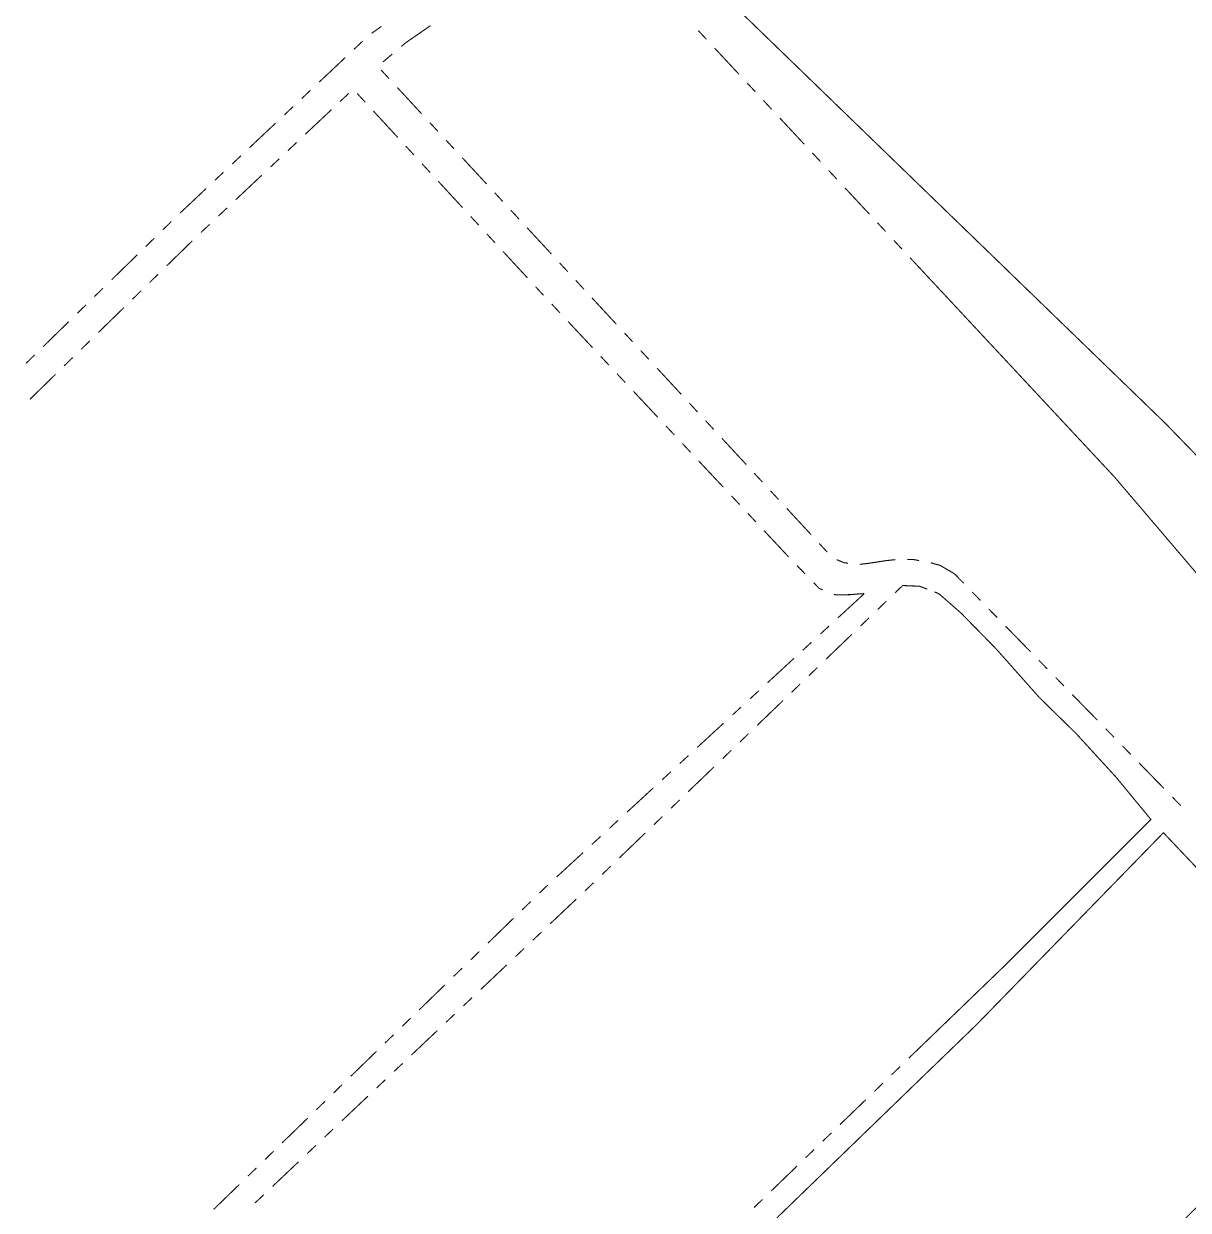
# Model space of a CAD drawing. Extents: x 201549 to 203722, y 4857623 to 4859778.
# Drawn here: x 202166.1 to 202361.1, y 4858729.9 to 4858928.5 of the extents above; entities that cross this region are included whole.
import ezdxf

# ---------------------------------------------------------------- set-up
doc = ezdxf.new("R2010")
doc.units = 0
doc.header["$LTSCALE"] = 1.5
doc.header["$MEASUREMENT"] = 0
doc.layers.add('SV-RUA-NAO-PAV-S-GUIA-C-GUIA', color=7, linetype='CONTINUOUS')

msp = doc.modelspace()

# ---------------------------------------------------------------- linework, layer by layer
at = {"layer": 'SV-RUA-NAO-PAV-S-GUIA-C-GUIA', "const_width": 0.18}
for points in [[(201859.028462, 4859149.223839), (201923.882351, 4859122.176509), (201973.814754, 4859100.237797), (202002.536082, 4859087.618557), (202025.703984, 4859077.969041), (202061.213883, 4859063.179039), (202126.544697, 4859037.640996), (202191.964071, 4859016.521283), (202203.220762, 4859013.398754), (202210.682572, 4859009.712548), (202218.005915, 4859003.519052), (202226.748186, 4858992.968193), (202258.505155, 4858957.216495), (202318.584969, 4858899.062128)], [(201859.028462, 4859149.223839), (201923.882351, 4859122.176509), (201973.814754, 4859100.237797), (202002.536082, 4859087.618557), (202025.703984, 4859077.969041), (202061.213883, 4859063.179039), (202126.544697, 4859037.640996), (202191.964071, 4859016.521283), (202203.220762, 4859013.398754), (202210.682572, 4859009.712548), (202218.005915, 4859003.519052), (202226.748186, 4858992.968193), (202258.505155, 4858957.216495), (202318.584969, 4858899.062128)], [(202225.957903, 4858928.08606), (202224.325721, 4858926.930212)], [(202225.957903, 4858928.08606), (202224.325721, 4858926.930212)], [(202234.186344, 4858928.224087), (202230.075713, 4858925.37756)], [(202234.186344, 4858928.224087), (202230.075713, 4858925.37756)], [(202280.390018, 4858925.928778), (202279.025916, 4858927.391388)], [(202280.390018, 4858925.928778), (202279.025916, 4858927.391388)], [(202222.822793, 4858925.616364), (202221.366416, 4858924.24561)], [(202222.822793, 4858925.616364), (202221.366416, 4858924.24561)], [(202230.051546, 4858925.360825), (202229.30912, 4858924.735624)], [(202230.051546, 4858925.360825), (202229.30912, 4858924.735624)], [(202230.075713, 4858925.37756), (202230.051546, 4858925.360825)], [(202230.075713, 4858925.37756), (202230.051546, 4858925.360825)], [(202227.779298, 4858923.447353), (202226.249475, 4858922.159081)], [(202227.779298, 4858923.447353), (202226.249475, 4858922.159081)], [(202285.846422, 4858920.078337), (202281.754119, 4858924.466168)], [(202285.846422, 4858920.078337), (202281.754119, 4858924.466168)], [(202219.910039, 4858922.874856), (202215.540908, 4858918.762595)], [(202219.910039, 4858922.874856), (202215.540908, 4858918.762595)], [(202225.910785, 4858920.796824), (202227.269424, 4858919.329138)], [(202225.910785, 4858920.796824), (202227.269424, 4858919.329138)], [(202214.084531, 4858917.391841), (202212.628154, 4858916.021087)], [(202214.084531, 4858917.391841), (202212.628154, 4858916.021087)], [(202228.628062, 4858917.861452), (202232.703978, 4858913.458395)], [(202228.628062, 4858917.861452), (202232.703978, 4858913.458395)], [(202288.574624, 4858917.153117), (202287.210523, 4858918.615727)], [(202288.574624, 4858917.153117), (202287.210523, 4858918.615727)], [(202219.048577, 4858915.521013), (202220.504954, 4858916.891766)], [(202219.048577, 4858915.521013), (202220.504954, 4858916.891766)], [(202221.91226, 4858916.861213), (202223.269186, 4858915.391943)], [(202221.91226, 4858916.861213), (202223.269186, 4858915.391943)], [(202291.302826, 4858914.227897), (202289.938725, 4858915.690507)], [(202291.302826, 4858914.227897), (202289.938725, 4858915.690507)], [(202211.171777, 4858914.650333), (202209.7154, 4858913.279579)], [(202211.171777, 4858914.650333), (202209.7154, 4858913.279579)], [(202213.223069, 4858910.037997), (202217.5922, 4858914.150259)], [(202213.223069, 4858910.037997), (202217.5922, 4858914.150259)], [(202224.626112, 4858913.922674), (202228.696889, 4858909.514866)], [(202224.626112, 4858913.922674), (202228.696889, 4858909.514866)], [(202208.259023, 4858911.908825), (202203.889893, 4858907.796563)], [(202208.259023, 4858911.908825), (202203.889893, 4858907.796563)], [(202234.062616, 4858911.990709), (202235.421255, 4858910.523024)], [(202234.062616, 4858911.990709), (202235.421255, 4858910.523024)], [(202296.75923, 4858908.377457), (202292.666927, 4858912.765287)], [(202296.75923, 4858908.377457), (202292.666927, 4858912.765287)], [(202210.310316, 4858907.296489), (202211.766693, 4858908.667243)], [(202210.310316, 4858907.296489), (202211.766693, 4858908.667243)], [(202230.053815, 4858908.045597), (202231.410741, 4858906.576327)], [(202230.053815, 4858908.045597), (202231.410741, 4858906.576327)], [(202236.779893, 4858909.055338), (202238.138532, 4858907.587652)], [(202236.779893, 4858909.055338), (202238.138532, 4858907.587652)], [(202202.433516, 4858906.425809), (202200.977139, 4858905.055055)], [(202202.433516, 4858906.425809), (202200.977139, 4858905.055055)], [(202207.397562, 4858904.554981), (202208.853939, 4858905.925735)], [(202207.397562, 4858904.554981), (202208.853939, 4858905.925735)], [(202239.497171, 4858906.119967), (202243.573086, 4858901.71691)], [(202239.497171, 4858906.119967), (202243.573086, 4858901.71691)], [(202299.487432, 4858905.452236), (202298.123331, 4858906.914846)], [(202299.487432, 4858905.452236), (202298.123331, 4858906.914846)], [(202199.520762, 4858903.684301), (202198.064385, 4858902.313548)], [(202199.520762, 4858903.684301), (202198.064385, 4858902.313548)], [(202232.767667, 4858905.107058), (202234.124592, 4858903.637789)], [(202232.767667, 4858905.107058), (202234.124592, 4858903.637789)], [(202302.215634, 4858902.527016), (202300.851533, 4858903.989626)], [(202302.215634, 4858902.527016), (202300.851533, 4858903.989626)], [(202201.572054, 4858899.071965), (202205.941185, 4858903.184227)], [(202201.572054, 4858899.071965), (202205.941185, 4858903.184227)], [(202235.481518, 4858902.168519), (202239.552296, 4858897.760711)], [(202235.481518, 4858902.168519), (202239.552296, 4858897.760711)], [(202196.608008, 4858900.942794), (202192.238877, 4858896.830532)], [(202196.608008, 4858900.942794), (202192.238877, 4858896.830532)], [(202244.931725, 4858900.249224), (202246.290363, 4858898.781538)], [(202244.931725, 4858900.249224), (202246.290363, 4858898.781538)], [(202307.672039, 4858896.676576), (202303.579735, 4858901.064406)], [(202307.672039, 4858896.676576), (202303.579735, 4858901.064406)], [(202198.659301, 4858896.330457), (202200.115677, 4858897.701211)], [(202198.659301, 4858896.330457), (202200.115677, 4858897.701211)], [(202247.649002, 4858897.313852), (202249.00764, 4858895.846167)], [(202247.649002, 4858897.313852), (202249.00764, 4858895.846167)], [(202318.584969, 4858899.062128), (202357.210689, 4858861.674291), (202417.930268, 4858799.067125), (202484.835052, 4858730.082474), (202558.268677, 4858646.20367), (202577.057863, 4858624.355754), (202590.362812, 4858610.444513), (202601.805606, 4858599.328868), (202612.190919, 4858589.910854), (202626.028535, 4858579.155633), (202638.008993, 4858570.244884), (202650.323711, 4858564.239026), (202662.142281, 4858557.630372), (202675.525263, 4858547.874457), (202690.690722, 4858533.752577), (202705.536082, 4858518.412371), (202722.813143, 4858501.565689)], [(202190.802835, 4858895.438557), (202189.371227, 4858894.041954)], [(202190.802835, 4858895.438557), (202189.371227, 4858894.041954)], [(202240.909221, 4858896.291442), (202242.266147, 4858894.822173)], [(202240.909221, 4858896.291442), (202242.266147, 4858894.822173)], [(202195.746547, 4858893.58895), (202197.202924, 4858894.959704)], [(202195.746547, 4858893.58895), (202197.202924, 4858894.959704)], [(202243.623073, 4858893.352903), (202244.979999, 4858891.883634)], [(202243.623073, 4858893.352903), (202244.979999, 4858891.883634)], [(202250.366279, 4858894.378481), (202254.442195, 4858889.975424)], [(202250.366279, 4858894.378481), (202254.442195, 4858889.975424)], [(202310.400241, 4858893.751356), (202309.03614, 4858895.213966)], [(202310.400241, 4858893.751356), (202309.03614, 4858895.213966)], [(202187.939619, 4858892.645352), (202186.50801, 4858891.24875)], [(202187.939619, 4858892.645352), (202186.50801, 4858891.24875)], [(202190.01209, 4858888.010915), (202194.306915, 4858892.200721)], [(202190.01209, 4858888.010915), (202194.306915, 4858892.200721)], [(202313.128443, 4858890.826135), (202311.764342, 4858892.288745)], [(202313.128443, 4858890.826135), (202311.764342, 4858892.288745)], [(202185.076402, 4858889.852148), (202180.781577, 4858885.662342)], [(202185.076402, 4858889.852148), (202180.781577, 4858885.662342)], [(202246.336925, 4858890.414365), (202250.407702, 4858886.006557)], [(202246.336925, 4858890.414365), (202250.407702, 4858886.006557)], [(202318.584847, 4858884.975695), (202314.492544, 4858889.363525)], [(202318.584847, 4858884.975695), (202314.492544, 4858889.363525)], [(202255.800833, 4858888.507738), (202257.159472, 4858887.040053)], [(202255.800833, 4858888.507738), (202257.159472, 4858887.040053)], [(202187.148873, 4858885.21771), (202188.580481, 4858886.614312)], [(202187.148873, 4858885.21771), (202188.580481, 4858886.614312)], [(202258.51811, 4858885.572367), (202259.876749, 4858884.104681)], [(202258.51811, 4858885.572367), (202259.876749, 4858884.104681)], [(202179.349969, 4858884.265739), (202177.91836, 4858882.869137)], [(202179.349969, 4858884.265739), (202177.91836, 4858882.869137)], [(202184.285656, 4858882.424506), (202185.717264, 4858883.821108)], [(202184.285656, 4858882.424506), (202185.717264, 4858883.821108)], [(202251.764628, 4858884.537287), (202253.121553, 4858883.068018)], [(202251.764628, 4858884.537287), (202253.121553, 4858883.068018)], [(202371.629699, 4858825.791255), (202348.756616, 4858852.625061), (202318.584847, 4858884.975695)], [(202176.486752, 4858881.472535), (202175.055144, 4858880.075933)], [(202176.486752, 4858881.472535), (202175.055144, 4858880.075933)], [(202254.488733, 4858881.608288), (202255.856392, 4858880.149004)], [(202254.488733, 4858881.608288), (202255.856392, 4858880.149004)], [(202261.235387, 4858882.636996), (202265.311303, 4858878.233938)], [(202261.235387, 4858882.636996), (202265.311303, 4858878.233938)], [(202178.559223, 4858876.838098), (202182.854048, 4858881.027904)], [(202178.559223, 4858876.838098), (202182.854048, 4858881.027904)], [(202173.623535, 4858878.679331), (202169.32871, 4858874.489525)], [(202173.623535, 4858878.679331), (202169.32871, 4858874.489525)], [(202257.22405, 4858878.68972), (202261.327027, 4858874.311868)], [(202257.22405, 4858878.68972), (202261.327027, 4858874.311868)], [(202175.696006, 4858874.044893), (202177.127614, 4858875.441496)], [(202175.696006, 4858874.044893), (202177.127614, 4858875.441496)], [(202266.669941, 4858876.766253), (202268.02858, 4858875.298567)], [(202266.669941, 4858876.766253), (202268.02858, 4858875.298567)], [(202269.387219, 4858873.830881), (202270.745857, 4858872.363196)], [(202269.387219, 4858873.830881), (202270.745857, 4858872.363196)], [(202167.897102, 4858873.092922), (202166.465494, 4858871.69632)], [(202167.897102, 4858873.092922), (202166.465494, 4858871.69632)], [(202172.832789, 4858871.251689), (202174.264398, 4858872.648291)], [(202172.832789, 4858871.251689), (202174.264398, 4858872.648291)], [(202262.694685, 4858872.852584), (202264.062344, 4858871.393301)], [(202262.694685, 4858872.852584), (202264.062344, 4858871.393301)], [(202167.106356, 4858865.665281), (202171.401181, 4858869.855087)], [(202167.106356, 4858865.665281), (202171.401181, 4858869.855087)], [(202265.430003, 4858869.934017), (202266.797662, 4858868.474733)], [(202265.430003, 4858869.934017), (202266.797662, 4858868.474733)], [(202272.104496, 4858870.89551), (202276.180411, 4858866.492453)], [(202272.104496, 4858870.89551), (202276.180411, 4858866.492453)], [(202268.16532, 4858867.015449), (202272.268297, 4858862.637597)], [(202268.16532, 4858867.015449), (202272.268297, 4858862.637597)], [(202277.53905, 4858865.024767), (202278.897688, 4858863.557081)], [(202277.53905, 4858865.024767), (202278.897688, 4858863.557081)], [(202280.256327, 4858862.089396), (202281.614966, 4858860.62171)], [(202280.256327, 4858862.089396), (202281.614966, 4858860.62171)], [(202273.635955, 4858861.178313), (202275.003614, 4858859.719029)], [(202273.635955, 4858861.178313), (202275.003614, 4858859.719029)], [(202276.371273, 4858858.259745), (202277.738932, 4858856.800461)], [(202276.371273, 4858858.259745), (202277.738932, 4858856.800461)], [(202282.973604, 4858859.154024), (202287.04952, 4858854.750967)], [(202282.973604, 4858859.154024), (202287.04952, 4858854.750967)], [(202279.10659, 4858855.341178), (202283.209567, 4858850.963326)], [(202279.10659, 4858855.341178), (202283.209567, 4858850.963326)], [(202288.408158, 4858853.283282), (202289.766797, 4858851.815596)], [(202288.408158, 4858853.283282), (202289.766797, 4858851.815596)], [(202291.125435, 4858850.34791), (202292.484074, 4858848.880225)], [(202291.125435, 4858850.34791), (202292.484074, 4858848.880225)], [(202284.577225, 4858849.504042), (202285.944884, 4858848.044758)], [(202284.577225, 4858849.504042), (202285.944884, 4858848.044758)], [(202287.312543, 4858846.585474), (202288.680202, 4858845.12619)], [(202287.312543, 4858846.585474), (202288.680202, 4858845.12619)], [(202293.842712, 4858847.412539), (202297.918628, 4858843.009482)], [(202293.842712, 4858847.412539), (202297.918628, 4858843.009482)], [(202290.04786, 4858843.666906), (202294.150837, 4858839.289055)], [(202290.04786, 4858843.666906), (202294.150837, 4858839.289055)], [(202299.277267, 4858841.541796), (202300.635905, 4858840.07411)], [(202299.277267, 4858841.541796), (202300.635905, 4858840.07411)], [(202295.540098, 4858837.85041), (202296.935547, 4858836.417678)], [(202295.540098, 4858837.85041), (202296.935547, 4858836.417678)], [(202302.192437, 4858838.833612), (202303.11693, 4858838.452414)], [(202302.192437, 4858838.833612), (202303.11693, 4858838.452414)], [(202303.11693, 4858838.452414), (202303.485747, 4858838.300339)], [(202303.11693, 4858838.452414), (202303.485747, 4858838.300339)], [(202303.485747, 4858838.300339), (202304.083978, 4858838.242081)], [(202303.485747, 4858838.300339), (202304.083978, 4858838.242081)], [(202306.074561, 4858838.04823), (202306.091104, 4858838.04662)], [(202306.074561, 4858838.04823), (202306.091104, 4858838.04662)], [(202306.091104, 4858838.04662), (202307.068398, 4858838.15585)], [(202306.091104, 4858838.04662), (202307.068398, 4858838.15585)], [(202307.068398, 4858838.15585), (202307.582199, 4858838.213275)], [(202307.068398, 4858838.15585), (202307.582199, 4858838.213275)], [(202307.582199, 4858838.213275), (202310.035724, 4858838.594725)], [(202307.582199, 4858838.213275), (202310.035724, 4858838.594725)], [(202310.035724, 4858838.594725), (202310.53789, 4858838.672796)], [(202310.035724, 4858838.594725), (202310.53789, 4858838.672796)], [(202310.53789, 4858838.672796), (202312.021978, 4858838.824297)], [(202310.53789, 4858838.672796), (202312.021978, 4858838.824297)], [(202314.020176, 4858838.871254), (202315.019434, 4858838.832733)], [(202314.020176, 4858838.871254), (202315.019434, 4858838.832733)], [(202315.019434, 4858838.832733), (202315.226804, 4858838.824742)], [(202315.019434, 4858838.832733), (202315.226804, 4858838.824742)], [(202315.226804, 4858838.824742), (202316.004666, 4858838.67325)], [(202315.226804, 4858838.824742), (202316.004666, 4858838.67325)], [(202317.967783, 4858838.290926), (202318.167376, 4858838.252055)], [(202317.967783, 4858838.290926), (202318.167376, 4858838.252055)], [(202318.167376, 4858838.252055), (202318.58444, 4858838.112516)], [(202318.167376, 4858838.252055), (202318.58444, 4858838.112516)], [(202318.58444, 4858838.112516), (202319.511838, 4858837.87572)], [(202319.511838, 4858837.87572), (202321.275064, 4858836.844088)], [(202321.275064, 4858836.844088), (202321.907216, 4858836.474227)], [(202321.907216, 4858836.474227), (202323.491326, 4858834.8517)], [(202298.330996, 4858834.984945), (202299.02872, 4858834.268579)], [(202298.330996, 4858834.984945), (202299.02872, 4858834.268579)], [(202299.02872, 4858834.268579), (202299.274733, 4858834.015994)], [(202299.02872, 4858834.268579), (202299.274733, 4858834.015994)], [(202299.274733, 4858834.015994), (202299.87641, 4858833.776993)], [(202299.274733, 4858834.015994), (202299.87641, 4858833.776993)], [(202311.956696, 4858833.254191), (202312.677649, 4858833.947175)], [(202311.956696, 4858833.254191), (202312.677649, 4858833.947175)], [(202312.677649, 4858833.947175), (202313.247423, 4858834.494845)], [(202312.677649, 4858833.947175), (202313.247423, 4858834.494845)], [(202313.247423, 4858834.494845), (202315.45503, 4858834.398861)], [(202313.247423, 4858834.494845), (202315.45503, 4858834.398861)], [(202315.45503, 4858834.398861), (202316.092784, 4858834.371134)], [(202315.45503, 4858834.398861), (202316.092784, 4858834.371134)], [(202316.092784, 4858834.371134), (202317.367731, 4858833.893029)], [(202316.092784, 4858834.371134), (202317.367731, 4858833.893029)], [(202301.735136, 4858833.038659), (202302.036363, 4858832.919005)], [(202301.735136, 4858833.038659), (202302.036363, 4858832.919005)], [(202302.036363, 4858832.919005), (202303.711928, 4858832.951394)], [(202302.036363, 4858832.919005), (202303.711928, 4858832.951394)], [(202306.814433, 4858833.134021), (202302.40054, 4858829.069843)], [(202306.814433, 4858833.134021), (202302.40054, 4858829.069843)], [(202303.711928, 4858832.951394), (202304.488673, 4858832.966404)], [(202303.711928, 4858832.951394), (202304.488673, 4858832.966404)], [(202304.488673, 4858832.966404), (202305.707064, 4858833.07374)], [(202304.488673, 4858832.966404), (202305.707064, 4858833.07374)], [(202305.707064, 4858833.07374), (202305.991513, 4858833.098798)], [(202305.707064, 4858833.07374), (202305.991513, 4858833.098798)], [(202305.991513, 4858833.098798), (202306.705309, 4858833.129352)], [(202305.991513, 4858833.098798), (202306.705309, 4858833.129352)], [(202306.705309, 4858833.129352), (202306.814433, 4858833.134021)], [(202306.705309, 4858833.129352), (202306.814433, 4858833.134021)], [(202309.072885, 4858830.482254), (202310.514791, 4858831.868222)], [(202309.072885, 4858830.482254), (202310.514791, 4858831.868222)], [(202318.583758, 4858759.524981), (202330.381443, 4858770.907216), (202354.814433, 4858795.340206), (202349, 4858802.391753), (202342.319588, 4858809.690722), (202336.134021, 4858815.752577), (202328.951274, 4858823.833086), (202323.027658, 4858829.88066), (202319.351583, 4858833.094782), (202318.5844, 4858833.436778)], [(202324.888497, 4858833.420647), (202326.285667, 4858831.989593)], [(202327.682838, 4858830.55854), (202329.080009, 4858829.127486)], [(202300.929242, 4858827.715116), (202299.457944, 4858826.36039)], [(202300.929242, 4858827.715116), (202299.457944, 4858826.36039)], [(202306.189074, 4858827.710317), (202307.63098, 4858829.096285)], [(202306.189074, 4858827.710317), (202307.63098, 4858829.096285)], [(202300.421452, 4858822.166443), (202304.747169, 4858826.324349)], [(202300.421452, 4858822.166443), (202304.747169, 4858826.324349)], [(202330.477179, 4858827.696433), (202334.668691, 4858823.403272)], [(202297.986646, 4858825.005664), (202296.515349, 4858823.650938)], [(202297.986646, 4858825.005664), (202296.515349, 4858823.650938)], [(202295.044051, 4858822.296212), (202290.630158, 4858818.232033)], [(202295.044051, 4858822.296212), (202290.630158, 4858818.232033)], [(202336.065862, 4858821.972219), (202337.463033, 4858820.541165)], [(202297.537641, 4858819.394507), (202298.979546, 4858820.780475)], [(202297.537641, 4858819.394507), (202298.979546, 4858820.780475)], [(202294.65383, 4858816.62257), (202296.095735, 4858818.008538)], [(202294.65383, 4858816.62257), (202296.095735, 4858818.008538)], [(202338.860203, 4858819.110112), (202340.257374, 4858817.679058)], [(202289.15886, 4858816.877307), (202287.687562, 4858815.522581)], [(202289.15886, 4858816.877307), (202287.687562, 4858815.522581)], [(202341.654545, 4858816.248005), (202345.846057, 4858811.954844)], [(202286.216264, 4858814.167855), (202284.744967, 4858812.813129)], [(202286.216264, 4858814.167855), (202284.744967, 4858812.813129)], [(202288.886208, 4858811.078696), (202293.211924, 4858815.236601)], [(202288.886208, 4858811.078696), (202293.211924, 4858815.236601)], [(202283.273669, 4858811.458403), (202278.859776, 4858807.394224)], [(202283.273669, 4858811.458403), (202278.859776, 4858807.394224)], [(202347.243227, 4858810.523791), (202348.640398, 4858809.092737)], [(202286.002397, 4858808.306759), (202287.444302, 4858809.692728)], [(202286.002397, 4858808.306759), (202287.444302, 4858809.692728)], [(202277.388478, 4858806.039498), (202275.91718, 4858804.684772)], [(202277.388478, 4858806.039498), (202275.91718, 4858804.684772)], [(202283.118586, 4858805.534822), (202284.560491, 4858806.920791)], [(202283.118586, 4858805.534822), (202284.560491, 4858806.920791)], [(202350.037568, 4858807.661684), (202351.434739, 4858806.23063)], [(202277.350963, 4858799.990949), (202281.67668, 4858804.148854)], [(202277.350963, 4858799.990949), (202281.67668, 4858804.148854)], [(202352.83191, 4858804.799577), (202357.023422, 4858800.506416)], [(202274.445882, 4858803.330046), (202272.974585, 4858801.97532)], [(202274.445882, 4858803.330046), (202272.974585, 4858801.97532)], [(202271.503287, 4858800.620594), (202267.089394, 4858796.556415)], [(202271.503287, 4858800.620594), (202267.089394, 4858796.556415)], [(202274.467152, 4858797.219012), (202275.909058, 4858798.60498)], [(202274.467152, 4858797.219012), (202275.909058, 4858798.60498)], [(202358.420592, 4858799.075362), (202359.817763, 4858797.644309)], [(202265.618096, 4858795.201689), (202264.146798, 4858793.846963)], [(202265.618096, 4858795.201689), (202264.146798, 4858793.846963)], [(202271.583341, 4858794.447075), (202273.025247, 4858795.833044)], [(202271.583341, 4858794.447075), (202273.025247, 4858795.833044)], [(202262.6755, 4858792.492237), (202261.204203, 4858791.137511)], [(202262.6755, 4858792.492237), (202261.204203, 4858791.137511)], [(202265.815719, 4858788.903201), (202270.141436, 4858793.061107)], [(202265.815719, 4858788.903201), (202270.141436, 4858793.061107)], [(202318.583131, 4858687.261597), (202366.086416, 4858733.956368), (202390.628866, 4858757.546392), (202356.917526, 4858793.113402), (202325.689909, 4858761.051184), (202318.583712, 4858754.181673)], [(202259.732905, 4858789.782784), (202255.319012, 4858785.718606)], [(202259.732905, 4858789.782784), (202255.319012, 4858785.718606)], [(202262.931908, 4858786.131265), (202264.373814, 4858787.517233)], [(202262.931908, 4858786.131265), (202264.373814, 4858787.517233)], [(202253.847714, 4858784.36388), (202253.433781, 4858783.982743)], [(202253.847714, 4858784.36388), (202253.433781, 4858783.982743)], [(202260.041565, 4858783.36618), (202260.768192, 4858784.053212)], [(202260.041565, 4858783.36618), (202260.768192, 4858784.053212)], [(202260.768192, 4858784.053212), (202260.877989, 4858784.157025)], [(202260.768192, 4858784.053212), (202260.877989, 4858784.157025)], [(202260.877989, 4858784.157025), (202261.490003, 4858784.745296)], [(202260.877989, 4858784.157025), (202261.490003, 4858784.745296)], [(202253.433781, 4858783.982743), (202252.4024, 4858782.981669)], [(202253.433781, 4858783.982743), (202252.4024, 4858782.981669)], [(202250.967258, 4858781.588698), (202249.532117, 4858780.195727)], [(202250.967258, 4858781.588698), (202249.532117, 4858780.195727)], [(202254.228543, 4858777.869929), (202258.588309, 4858781.992117)], [(202254.228543, 4858777.869929), (202258.588309, 4858781.992117)], [(202248.096975, 4858778.802756), (202243.79155, 4858774.623843)], [(202248.096975, 4858778.802756), (202243.79155, 4858774.623843)], [(202251.322032, 4858775.121803), (202252.775287, 4858776.495866)], [(202251.322032, 4858775.121803), (202252.775287, 4858776.495866)], [(202242.356408, 4858773.230872), (202240.921266, 4858771.837901)], [(202242.356408, 4858773.230872), (202240.921266, 4858771.837901)], [(202248.415521, 4858772.373678), (202249.868776, 4858773.747741)], [(202248.415521, 4858772.373678), (202249.868776, 4858773.747741)], [(202239.486124, 4858770.44493), (202238.050983, 4858769.051959)], [(202239.486124, 4858770.44493), (202238.050983, 4858769.051959)], [(202242.602499, 4858766.877427), (202246.962266, 4858770.999615)], [(202242.602499, 4858766.877427), (202246.962266, 4858770.999615)], [(202236.615841, 4858767.658988), (202232.310416, 4858763.480075)], [(202236.615841, 4858767.658988), (202232.310416, 4858763.480075)], [(202239.695988, 4858764.129301), (202241.149244, 4858765.503364)], [(202239.695988, 4858764.129301), (202241.149244, 4858765.503364)], [(202236.789477, 4858761.381175), (202238.242733, 4858762.755238)], [(202236.789477, 4858761.381175), (202238.242733, 4858762.755238)], [(202230.875274, 4858762.087104), (202229.440132, 4858760.694133)], [(202230.875274, 4858762.087104), (202229.440132, 4858760.694133)], [(202228.00499, 4858759.301162), (202226.569848, 4858757.908191)], [(202228.00499, 4858759.301162), (202226.569848, 4858757.908191)], [(202230.976456, 4858755.884924), (202235.336222, 4858760.007112)], [(202230.976456, 4858755.884924), (202235.336222, 4858760.007112)], [(202318.583758, 4858759.524981), (202314.265771, 4858755.35905)], [(202318.583758, 4858759.524981), (202314.265771, 4858755.35905)], [(202225.134707, 4858756.51522), (202220.829281, 4858752.336307)], [(202225.134707, 4858756.51522), (202220.829281, 4858752.336307)], [(202228.069945, 4858753.136798), (202229.5232, 4858754.510861)], [(202228.069945, 4858753.136798), (202229.5232, 4858754.510861)], [(202318.583712, 4858754.181673), (202268.051257, 4858705.278221), (202191.107183, 4858627.526228), (202213.696294, 4858603.523429), (202221.781229, 4858594.932516), (202231.692198, 4858604.34234), (202306.004705, 4858674.897258), (202318.583131, 4858687.261597)], [(202318.583712, 4858754.181673), (202268.051257, 4858705.278221), (202191.107183, 4858627.526228), (202213.696294, 4858603.523429), (202221.781229, 4858594.932516), (202231.692198, 4858604.34234), (202306.004705, 4858674.897258), (202318.583131, 4858687.261597)], [(202312.826441, 4858753.970406), (202311.387112, 4858752.581762)], [(202312.826441, 4858753.970406), (202311.387112, 4858752.581762)], [(202219.39414, 4858750.943336), (202217.958998, 4858749.550365)], [(202219.39414, 4858750.943336), (202217.958998, 4858749.550365)], [(202225.163434, 4858750.388673), (202226.616689, 4858751.762736)], [(202225.163434, 4858750.388673), (202226.616689, 4858751.762736)], [(202309.947783, 4858751.193118), (202308.508454, 4858749.804474)], [(202309.947783, 4858751.193118), (202308.508454, 4858749.804474)], [(202219.350412, 4858744.892422), (202223.710178, 4858749.01461)], [(202219.350412, 4858744.892422), (202223.710178, 4858749.01461)], [(202307.069125, 4858748.415831), (202302.751137, 4858744.249899)], [(202307.069125, 4858748.415831), (202302.751137, 4858744.249899)], [(202216.523856, 4858748.157394), (202215.088714, 4858746.764423)], [(202216.523856, 4858748.157394), (202215.088714, 4858746.764423)], [(202213.653573, 4858745.371452), (202209.348147, 4858741.192539)], [(202213.653573, 4858745.371452), (202209.348147, 4858741.192539)], [(202216.443901, 4858742.144296), (202217.897157, 4858743.518359)], [(202216.443901, 4858742.144296), (202217.897157, 4858743.518359)], [(202301.311808, 4858742.861255), (202299.872479, 4858741.472612)], [(202301.311808, 4858742.861255), (202299.872479, 4858741.472612)], [(202213.53739, 4858739.39617), (202214.990646, 4858740.770233)], [(202213.53739, 4858739.39617), (202214.990646, 4858740.770233)], [(202207.913006, 4858739.799568), (202206.477864, 4858738.406597)], [(202207.913006, 4858739.799568), (202206.477864, 4858738.406597)], [(202298.43315, 4858740.083968), (202296.993821, 4858738.695324)], [(202298.43315, 4858740.083968), (202296.993821, 4858738.695324)], [(202205.042722, 4858737.013626), (202203.60758, 4858735.620655)], [(202205.042722, 4858737.013626), (202203.60758, 4858735.620655)], [(202207.724368, 4858733.899919), (202212.084135, 4858738.022108)], [(202207.724368, 4858733.899919), (202212.084135, 4858738.022108)], [(202295.554492, 4858737.30668), (202291.236504, 4858733.140749)], [(202295.554492, 4858737.30668), (202291.236504, 4858733.140749)], [(202202.172439, 4858734.227684), (202197.867013, 4858730.048772)], [(202202.172439, 4858734.227684), (202197.867013, 4858730.048772)], [(202204.817857, 4858731.151794), (202206.271113, 4858732.525856)], [(202204.817857, 4858731.151794), (202206.271113, 4858732.525856)], [(202289.797175, 4858731.752105), (202288.357846, 4858730.363461)], [(202289.797175, 4858731.752105), (202288.357846, 4858730.363461)]]:
    msp.add_lwpolyline(points, dxfattribs=at)

doc.saveas('drawing.dxf')
